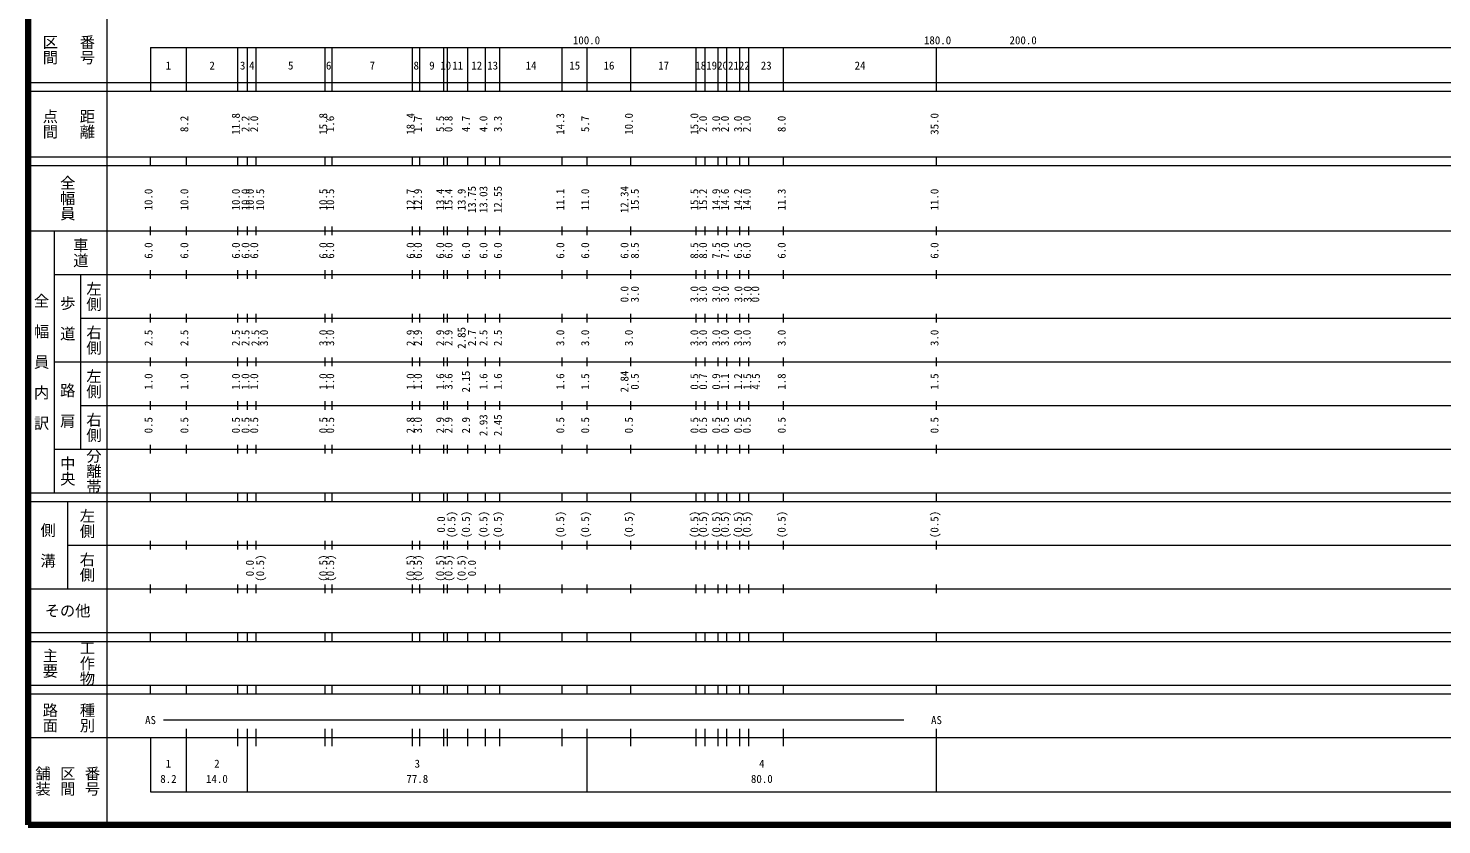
# Model space of a CAD drawing. Units: millimetres on the paper, enlarged 1000 times. Extents: x 40000 to 680000, y 20000 to 380000.
# Drawn here: x 40000 to 363711, y 20000 to 202409 of the extents above; entities that cross this region are included whole.
import ezdxf
from ezdxf.enums import TextEntityAlignment as Align

# ---------------------------------------------------------------- set-up
doc = ezdxf.new("R2010")
doc.units = ezdxf.units.MM
doc.header["$LTSCALE"] = 1000
doc.layers.add('M-TTL', color=2, linetype='Continuous', lineweight=140)
doc.layers.add('M-TTL-BAND', color=7, linetype='Continuous', lineweight=13)
doc.styles.add('@ＭＳ ゴシック', font='')
doc.styles.add('ＭＳ ゴシック', font='')
doc.styles.get('@ＭＳ ゴシック').set_extended_font_data('@MS Gothic')
doc.styles.get('ＭＳ ゴシック').set_extended_font_data('MS Gothic')

msp = doc.modelspace()

# ---------------------------------------------------------------- linework, layer by layer
at = {"layer": 'M-TTL'}
for p, q in [((40000, 380000), (40000, 20000)), ((40000, 20000), (680000, 20000))]:
    msp.add_line(p, q, dxfattribs=at)
at = {"layer": 'M-TTL-BAND'}
for p, q in [((58000, 370000), (58000, 20000)), ((68000, 198000), (68000, 188000)), ((68000, 198000), (579000, 198000)), ((76200, 188000), (76200, 198000)), ((88000, 188000), (88000, 198000)), ((90200, 188000), (90200, 198000)), ((92200, 188000), (92200, 198000)), ((108000, 188000), (108000, 198000)), ((109600, 188000), (109600, 198000)), ((128000, 188000), (128000, 198000)), ((129700, 188000), (129700, 198000)), ((135200, 188000), (135200, 198000)), ((136000, 188000), (136000, 198000)), ((140700, 188000), (140700, 198000)), ((144700, 188000), (144700, 198000)), ((148000, 188000), (148000, 198000)), ((162300, 188000), (162300, 198000)), ((168000, 188000), (168000, 198000)), ((178000, 188000), (178000, 198000)), ((193000, 188000), (193000, 198000)), ((195000, 188000), (195000, 198000)), ((198000, 188000), (198000, 198000)), ((200000, 188000), (200000, 198000)), ((203000, 188000), (203000, 198000)), ((205000, 188000), (205000, 198000)), ((213000, 188000), (213000, 198000)), ((248000, 188000), (248000, 198000)), ((40000, 190000), (579000, 190000)), ((40000, 188000), (579000, 188000)), ((40000, 173000), (579000, 173000)), ((68000, 171000), (68000, 173000)), ((76200, 171000), (76200, 173000)), ((88000, 171000), (88000, 173000)), ((90200, 171000), (90200, 173000)), ((92200, 171000), (92200, 173000)), ((108000, 171000), (108000, 173000)), ((109600, 171000), (109600, 173000)), ((128000, 171000), (128000, 173000)), ((129700, 171000), (129700, 173000)), ((135200, 171000), (135200, 173000)), ((136000, 171000), (136000, 173000)), ((140700, 171000), (140700, 173000)), ((144700, 171000), (144700, 173000)), ((148000, 171000), (148000, 173000)), ((162300, 171000), (162300, 173000)), ((168000, 171000), (168000, 173000)), ((178000, 171000), (178000, 173000)), ((193000, 171000), (193000, 173000)), ((195000, 171000), (195000, 173000)), ((198000, 171000), (198000, 173000)), ((200000, 171000), (200000, 173000)), ((203000, 171000), (203000, 173000)), ((205000, 171000), (205000, 173000)), ((213000, 171000), (213000, 173000)), ((248000, 171000), (248000, 173000)), ((40000, 171000), (579000, 171000)), ((40000, 156000), (579000, 156000)), ((46000, 96000), (46000, 156000)), ((68000, 155000), (68000, 157000)), ((76200, 155000), (76200, 157000)), ((88000, 155000), (88000, 157000)), ((90200, 155000), (90200, 157000)), ((92200, 155000), (92200, 157000)), ((108000, 155000), (108000, 157000)), ((109600, 155000), (109600, 157000)), ((128000, 155000), (128000, 157000)), ((129700, 155000), (129700, 157000)), ((135200, 155000), (135200, 157000)), ((136000, 155000), (136000, 157000)), ((140700, 155000), (140700, 157000)), ((144700, 155000), (144700, 157000)), ((148000, 155000), (148000, 157000)), ((162300, 155000), (162300, 157000)), ((168000, 155000), (168000, 157000)), ((178000, 155000), (178000, 157000)), ((193000, 155000), (193000, 157000)), ((195000, 155000), (195000, 157000)), ((198000, 155000), (198000, 157000)), ((200000, 155000), (200000, 157000)), ((203000, 155000), (203000, 157000)), ((205000, 155000), (205000, 157000)), ((213000, 155000), (213000, 157000)), ((248000, 155000), (248000, 157000)), ((46000, 146000), (579000, 146000)), ((52000, 146000), (52000, 106000)), ((68000, 145000), (68000, 147000)), ((76200, 145000), (76200, 147000)), ((88000, 145000), (88000, 147000)), ((90200, 145000), (90200, 147000)), ((92200, 145000), (92200, 147000)), ((108000, 145000), (108000, 147000)), ((109600, 145000), (109600, 147000)), ((128000, 145000), (128000, 147000)), ((129700, 145000), (129700, 147000)), ((135200, 145000), (135200, 147000)), ((136000, 145000), (136000, 147000)), ((140700, 145000), (140700, 147000)), ((144700, 145000), (144700, 147000)), ((148000, 145000), (148000, 147000)), ((162300, 145000), (162300, 147000)), ((168000, 145000), (168000, 147000)), ((178000, 145000), (178000, 147000)), ((193000, 145000), (193000, 147000)), ((195000, 145000), (195000, 147000)), ((198000, 145000), (198000, 147000)), ((200000, 145000), (200000, 147000)), ((203000, 145000), (203000, 147000)), ((205000, 145000), (205000, 147000)), ((213000, 145000), (213000, 147000)), ((248000, 145000), (248000, 147000)), ((52000, 136000), (579000, 136000)), ((68000, 135000), (68000, 137000)), ((76200, 135000), (76200, 137000)), ((88000, 135000), (88000, 137000)), ((90200, 135000), (90200, 137000)), ((92200, 135000), (92200, 137000)), ((108000, 135000), (108000, 137000)), ((109600, 135000), (109600, 137000)), ((128000, 135000), (128000, 137000)), ((129700, 135000), (129700, 137000)), ((135200, 135000), (135200, 137000)), ((136000, 135000), (136000, 137000)), ((140700, 135000), (140700, 137000)), ((144700, 135000), (144700, 137000)), ((148000, 135000), (148000, 137000)), ((162300, 135000), (162300, 137000)), ((168000, 135000), (168000, 137000)), ((178000, 135000), (178000, 137000)), ((193000, 135000), (193000, 137000)), ((195000, 135000), (195000, 137000)), ((198000, 135000), (198000, 137000)), ((200000, 135000), (200000, 137000)), ((203000, 135000), (203000, 137000)), ((205000, 135000), (205000, 137000)), ((213000, 135000), (213000, 137000)), ((248000, 135000), (248000, 137000)), ((68000, 125000), (68000, 127000)), ((76200, 125000), (76200, 127000)), ((88000, 125000), (88000, 127000)), ((90200, 125000), (90200, 127000)), ((92200, 125000), (92200, 127000)), ((108000, 125000), (108000, 127000)), ((109600, 125000), (109600, 127000)), ((128000, 125000), (128000, 127000)), ((129700, 125000), (129700, 127000)), ((135200, 125000), (135200, 127000)), ((136000, 125000), (136000, 127000)), ((140700, 125000), (140700, 127000)), ((144700, 125000), (144700, 127000)), ((148000, 125000), (148000, 127000)), ((162300, 125000), (162300, 127000)), ((168000, 125000), (168000, 127000)), ((178000, 125000), (178000, 127000)), ((193000, 125000), (193000, 127000)), ((195000, 125000), (195000, 127000)), ((198000, 125000), (198000, 127000)), ((200000, 125000), (200000, 127000)), ((203000, 125000), (203000, 127000)), ((205000, 125000), (205000, 127000)), ((213000, 125000), (213000, 127000)), ((248000, 125000), (248000, 127000)), ((46000, 126000), (579000, 126000)), ((68000, 115000), (68000, 117000)), ((76200, 115000), (76200, 117000)), ((88000, 115000), (88000, 117000)), ((90200, 115000), (90200, 117000)), ((92200, 115000), (92200, 117000)), ((108000, 115000), (108000, 117000)), ((109600, 115000), (109600, 117000)), ((128000, 115000), (128000, 117000)), ((129700, 115000), (129700, 117000)), ((135200, 115000), (135200, 117000)), ((136000, 115000), (136000, 117000)), ((140700, 115000), (140700, 117000)), ((144700, 115000), (144700, 117000)), ((148000, 115000), (148000, 117000)), ((162300, 115000), (162300, 117000)), ((168000, 115000), (168000, 117000)), ((178000, 115000), (178000, 117000)), ((193000, 115000), (193000, 117000)), ((195000, 115000), (195000, 117000)), ((198000, 115000), (198000, 117000)), ((200000, 115000), (200000, 117000)), ((203000, 115000), (203000, 117000)), ((205000, 115000), (205000, 117000)), ((213000, 115000), (213000, 117000)), ((248000, 115000), (248000, 117000)), ((52000, 116000), (579000, 116000)), ((68000, 105000), (68000, 107000)), ((76200, 105000), (76200, 107000)), ((88000, 105000), (88000, 107000)), ((90200, 105000), (90200, 107000)), ((92200, 105000), (92200, 107000)), ((108000, 105000), (108000, 107000)), ((109600, 105000), (109600, 107000)), ((128000, 105000), (128000, 107000)), ((129700, 105000), (129700, 107000)), ((135200, 105000), (135200, 107000)), ((136000, 105000), (136000, 107000)), ((140700, 105000), (140700, 107000)), ((144700, 105000), (144700, 107000)), ((148000, 105000), (148000, 107000)), ((162300, 105000), (162300, 107000)), ((168000, 105000), (168000, 107000)), ((178000, 105000), (178000, 107000)), ((193000, 105000), (193000, 107000)), ((195000, 105000), (195000, 107000)), ((198000, 105000), (198000, 107000)), ((200000, 105000), (200000, 107000)), ((203000, 105000), (203000, 107000)), ((205000, 105000), (205000, 107000)), ((213000, 105000), (213000, 107000)), ((248000, 105000), (248000, 107000)), ((46000, 106000), (579000, 106000)), ((40000, 96000), (579000, 96000)), ((40000, 94000), (579000, 94000)), ((49000, 94000), (49000, 74000)), ((68000, 94000), (68000, 96000)), ((76200, 94000), (76200, 96000)), ((88000, 94000), (88000, 96000)), ((90200, 94000), (90200, 96000)), ((92200, 94000), (92200, 96000)), ((108000, 94000), (108000, 96000)), ((109600, 94000), (109600, 96000)), ((128000, 94000), (128000, 96000)), ((129700, 94000), (129700, 96000)), ((135200, 94000), (135200, 96000)), ((136000, 94000), (136000, 96000)), ((140700, 94000), (140700, 96000)), ((144700, 94000), (144700, 96000)), ((148000, 94000), (148000, 96000)), ((162300, 94000), (162300, 96000)), ((168000, 94000), (168000, 96000)), ((178000, 94000), (178000, 96000)), ((193000, 94000), (193000, 96000)), ((195000, 94000), (195000, 96000)), ((198000, 94000), (198000, 96000)), ((200000, 94000), (200000, 96000)), ((203000, 94000), (203000, 96000)), ((205000, 94000), (205000, 96000)), ((213000, 94000), (213000, 96000)), ((248000, 94000), (248000, 96000)), ((68000, 83000), (68000, 85000)), ((76200, 83000), (76200, 85000)), ((88000, 83000), (88000, 85000)), ((90200, 83000), (90200, 85000)), ((92200, 83000), (92200, 85000)), ((108000, 83000), (108000, 85000)), ((109600, 83000), (109600, 85000)), ((128000, 83000), (128000, 85000)), ((129700, 83000), (129700, 85000)), ((135200, 83000), (135200, 85000)), ((136000, 83000), (136000, 85000)), ((140700, 83000), (140700, 85000)), ((144700, 83000), (144700, 85000)), ((148000, 83000), (148000, 85000)), ((162300, 83000), (162300, 85000)), ((168000, 83000), (168000, 85000)), ((178000, 83000), (178000, 85000)), ((193000, 83000), (193000, 85000)), ((195000, 83000), (195000, 85000)), ((198000, 83000), (198000, 85000)), ((200000, 83000), (200000, 85000)), ((203000, 83000), (203000, 85000)), ((205000, 83000), (205000, 85000)), ((213000, 83000), (213000, 85000)), ((248000, 83000), (248000, 85000)), ((49000, 84000), (579000, 84000)), ((68000, 73000), (68000, 75000)), ((76200, 73000), (76200, 75000)), ((88000, 73000), (88000, 75000)), ((90200, 73000), (90200, 75000)), ((92200, 73000), (92200, 75000)), ((108000, 73000), (108000, 75000)), ((109600, 73000), (109600, 75000)), ((128000, 73000), (128000, 75000)), ((129700, 73000), (129700, 75000)), ((135200, 73000), (135200, 75000)), ((136000, 73000), (136000, 75000)), ((140700, 73000), (140700, 75000)), ((144700, 73000), (144700, 75000)), ((148000, 73000), (148000, 75000)), ((162300, 73000), (162300, 75000)), ((168000, 73000), (168000, 75000)), ((178000, 73000), (178000, 75000)), ((193000, 73000), (193000, 75000)), ((195000, 73000), (195000, 75000)), ((198000, 73000), (198000, 75000)), ((200000, 73000), (200000, 75000)), ((203000, 73000), (203000, 75000)), ((205000, 73000), (205000, 75000)), ((213000, 73000), (213000, 75000)), ((248000, 73000), (248000, 75000)), ((40000, 74000), (579000, 74000)), ((40000, 64000), (579000, 64000)), ((40000, 62000), (579000, 62000)), ((68000, 62000), (68000, 64000)), ((76200, 62000), (76200, 64000)), ((88000, 62000), (88000, 64000)), ((90200, 62000), (90200, 64000)), ((92200, 62000), (92200, 64000)), ((108000, 62000), (108000, 64000)), ((109600, 62000), (109600, 64000)), ((128000, 62000), (128000, 64000)), ((129700, 62000), (129700, 64000)), ((135200, 62000), (135200, 64000)), ((136000, 62000), (136000, 64000)), ((140700, 62000), (140700, 64000)), ((144700, 62000), (144700, 64000)), ((148000, 62000), (148000, 64000)), ((162300, 62000), (162300, 64000)), ((168000, 62000), (168000, 64000)), ((178000, 62000), (178000, 64000)), ((193000, 62000), (193000, 64000)), ((195000, 62000), (195000, 64000)), ((198000, 62000), (198000, 64000)), ((200000, 62000), (200000, 64000)), ((203000, 62000), (203000, 64000)), ((205000, 62000), (205000, 64000)), ((213000, 62000), (213000, 64000)), ((248000, 62000), (248000, 64000)), ((40000, 52000), (579000, 52000)), ((68000, 50000), (68000, 52000)), ((76200, 50000), (76200, 52000)), ((88000, 50000), (88000, 52000)), ((90200, 50000), (90200, 52000)), ((92200, 50000), (92200, 52000)), ((108000, 50000), (108000, 52000)), ((109600, 50000), (109600, 52000)), ((128000, 50000), (128000, 52000)), ((129700, 50000), (129700, 52000)), ((135200, 50000), (135200, 52000)), ((136000, 50000), (136000, 52000)), ((140700, 50000), (140700, 52000)), ((144700, 50000), (144700, 52000)), ((148000, 50000), (148000, 52000)), ((162300, 50000), (162300, 52000)), ((168000, 50000), (168000, 52000)), ((178000, 50000), (178000, 52000)), ((193000, 50000), (193000, 52000)), ((195000, 50000), (195000, 52000)), ((198000, 50000), (198000, 52000)), ((200000, 50000), (200000, 52000)), ((203000, 50000), (203000, 52000)), ((205000, 50000), (205000, 52000)), ((213000, 50000), (213000, 52000)), ((248000, 50000), (248000, 52000)), ((40000, 50000), (579000, 50000)), ((71000, 44000), (240500, 44000)), ((40000, 40000), (579000, 40000)), ((68000, 40000), (68000, 27500)), ((76200, 27500), (76200, 42000)), ((88000, 38000), (88000, 42000)), ((90200, 27500), (90200, 42000)), ((92200, 38000), (92200, 42000)), ((108000, 38000), (108000, 42000)), ((109600, 38000), (109600, 42000)), ((128000, 38000), (128000, 42000)), ((129700, 38000), (129700, 42000)), ((135200, 38000), (135200, 42000)), ((136000, 38000), (136000, 42000)), ((140700, 38000), (140700, 42000)), ((144700, 38000), (144700, 42000)), ((148000, 38000), (148000, 42000)), ((162300, 38000), (162300, 42000)), ((168000, 27500), (168000, 42000)), ((178000, 38000), (178000, 42000)), ((193000, 38000), (193000, 42000)), ((195000, 38000), (195000, 42000)), ((198000, 38000), (198000, 42000)), ((200000, 38000), (200000, 42000)), ((203000, 38000), (203000, 42000)), ((205000, 38000), (205000, 42000)), ((213000, 38000), (213000, 42000)), ((248000, 27500), (248000, 42000)), ((68000, 27500), (579000, 27500))]:
    msp.add_line(p, q, dxfattribs=at)

# ---------------------------------------------------------------- texts
at = {"layer": 'M-TTL-BAND', "style": '@ＭＳ ゴシック'}
for s, p in [('番号', (53500, 197500)), ('区間', (45000, 197500)), ('点間', (45000, 180500)), ('距離', (53500, 180500)), ('全幅員', (49000, 163500)), ('車道', (52000, 151000)), ('左側', (55000, 141000)), ('全\u3000幅\u3000員\u3000内\u3000訳', (43000, 126000)), ('歩\u3000道', (49000, 136000)), ('右側', (55000, 131000)), ('左側', (55000, 121000)), ('路\u3000肩', (49000, 116000)), ('右側', (55000, 111000)), ('中央', (49000, 101000)), ('分離帯', (55000, 101000)), ('左側', (53500, 89000)), ('側\u3000溝', (44500, 84000)), ('右側', (53500, 79000)), ('工作物', (53500, 57000)), ('主要', (45000, 57000)), ('路面', (45000, 44500)), ('種別', (53500, 44500)), ('舗装', (43333, 30000)), ('区間', (49000, 30000)), ('番号', (54667, 30000))]:
    msp.add_text(s, height=2566, rotation=270, dxfattribs=at).set_placement(p, align=Align.MIDDLE_CENTER)
at = {"layer": 'M-TTL-BAND', "style": 'ＭＳ ゴシック'}
for s, p in [('100.0', (167844, 198195)), ('180.0', (248246, 198195)), ('200.0', (267844, 198195)), ('1', (72100, 192405)), ('2', (82100, 192405)), ('3', (89100, 192405)), ('4', (91200, 192405)), ('5', (100100, 192405)), ('6', (108800, 192405)), ('7', (118800, 192405)), ('8', (128850, 192405)), ('9', (132450, 192405)), ('10', (135600, 192405)), ('11', (138350, 192405)), ('12', (142700, 192405)), ('13', (146350, 192405)), ('14', (155150, 192405)), ('15', (165150, 192405)), ('16', (173000, 192405)), ('17', (185500, 192405)), ('18', (194000, 192405)), ('19', (196500, 192405)), ('20', (199000, 192405)), ('21', (201500, 192405)), ('22', (204000, 192405)), ('23', (209000, 192405)), ('24', (230500, 192405)), ('AS', (68000, 42500)), ('AS', (248000, 42500)), ('1', (72100, 32523)), ('2', (83200, 32523)), ('3', (129100, 32523)), ('4', (208000, 32523)), ('8.2', (72100, 29033)), ('14.0', (83200, 29033)), ('77.8', (129100, 29033)), ('80.0', (208000, 29033))]:
    msp.add_text(s, height=1833, dxfattribs=at).set_placement(p, align=Align.BOTTOM_CENTER)
for s, p in [('8.2', (77200, 180500)), ('11.8', (89000, 180500)), ('2.2', (91200, 180500)), ('2.0', (93200, 180500)), ('15.8', (109000, 180500)), ('1.6', (110600, 180500)), ('18.4', (129000, 180500)), ('1.7', (130700, 180500)), ('5.5', (135798, 180500)), ('0.8', (137703, 180500)), ('4.7', (141700, 180500)), ('4.0', (145700, 180500)), ('3.3', (149000, 180500)), ('14.3', (163300, 180500)), ('5.7', (169000, 180500)), ('10.0', (179000, 180500)), ('15.0', (194000, 180500)), ('2.0', (196000, 180500)), ('3.0', (199000, 180500)), ('2.0', (201000, 180500)), ('3.0', (204000, 180500)), ('2.0', (206000, 180500)), ('8.0', (214000, 180500)), ('35.0', (249000, 180500)), ('10.0', (69000, 163174)), ('10.0', (77200, 163174)), ('10.0', (89000, 163174)), ('10.0', (91200, 163174)), ('10.0', (92200, 163174)), ('10.5', (94570, 163174)), ('10.5', (109000, 163174)), ('10.5', (110600, 163174)), ('12.7', (129000, 163174)), ('12.9', (130700, 163174)), ('13.4', (135798, 163174)), ('15.4', (137703, 163174)), ('13.9', (140700, 163174)), ('13.75', (143070, 163174)), ('13.03', (145700, 163174)), ('12.55', (149000, 163174)), ('11.1', (163300, 163174)), ('11.0', (169000, 163174)), ('12.34', (178000, 163174)), ('15.5', (180370, 163174)), ('15.5', (194000, 163174)), ('15.2', (196000, 163174)), ('14.9', (199000, 163174)), ('14.6', (201000, 163174)), ('14.2', (204000, 163174)), ('14.0', (206000, 163174)), ('11.3', (214000, 163174)), ('11.0', (249000, 163174)), ('6.0', (69000, 151500)), ('6.0', (77200, 151500)), ('6.0', (89000, 151500)), ('6.0', (91200, 151500)), ('6.0', (93200, 151500)), ('6.0', (109000, 151500)), ('6.0', (110600, 151500)), ('6.0', (129000, 151500)), ('6.0', (130700, 151500)), ('6.0', (135798, 151500)), ('6.0', (137703, 151500)), ('6.0', (141700, 151500)), ('6.0', (145700, 151500)), ('6.0', (149000, 151500)), ('6.0', (163300, 151500)), ('6.0', (169000, 151500)), ('6.0', (178000, 151500)), ('8.5', (180370, 151500)), ('8.5', (194000, 151500)), ('8.0', (196000, 151500)), ('7.5', (199000, 151500)), ('7.0', (201000, 151500)), ('6.5', (204000, 151500)), ('6.0', (206000, 151500)), ('6.0', (214000, 151500)), ('6.0', (249000, 151500)), ('0.0', (178000, 141500)), ('3.0', (180370, 141500)), ('3.0', (194000, 141500)), ('3.0', (196000, 141500)), ('3.0', (199000, 141500)), ('3.0', (201000, 141500)), ('3.0', (204092, 141500)), ('3.0', (206200, 141500)), ('0.0', (207950, 141500)), ('2.5', (69000, 131500)), ('2.5', (77200, 131500)), ('2.5', (89000, 131500)), ('2.5', (91200, 131500)), ('2.5', (93467, 131500)), ('3.0', (95443, 131500)), ('3.0', (109000, 131500)), ('3.0', (110600, 131500)), ('2.9', (129000, 131500)), ('2.9', (130700, 131500)), ('2.9', (135798, 131500)), ('2.9', (137703, 131500)), ('2.85', (140700, 131500)), ('2.7', (143070, 131500)), ('2.5', (145700, 131500)), ('2.5', (149000, 131500)), ('3.0', (163300, 131500)), ('3.0', (169000, 131500)), ('3.0', (179000, 131500)), ('3.0', (194000, 131500)), ('3.0', (196000, 131500)), ('3.0', (199000, 131500)), ('3.0', (201000, 131500)), ('3.0', (204000, 131500)), ('3.0', (206000, 131500)), ('3.0', (214000, 131500)), ('3.0', (249000, 131500)), ('1.0', (69000, 121500)), ('1.0', (77200, 121500)), ('1.0', (89000, 121500)), ('1.0', (91200, 121500)), ('1.0', (93200, 121500)), ('1.0', (109000, 121500)), ('1.0', (110600, 121500)), ('1.0', (129000, 121500)), ('1.0', (130700, 121500)), ('1.6', (135798, 121500)), ('3.6', (137703, 121500)), ('2.15', (141700, 121500)), ('1.6', (145700, 121500)), ('1.6', (149000, 121500)), ('1.6', (163300, 121500)), ('1.5', (169000, 121500)), ('2.84', (178000, 121500)), ('0.5', (180370, 121500)), ('0.5', (194000, 121500)), ('0.7', (196000, 121500)), ('0.9', (199000, 121500)), ('1.1', (201000, 121500)), ('1.2', (204000, 121500)), ('1.5', (206121, 121500)), ('4.5', (208097, 121500)), ('1.8', (214000, 121500)), ('1.5', (249000, 121500)), ('2.93', (145700, 111500)), ('2.45', (149000, 111500)), ('0.5', (69000, 111500)), ('0.5', (77200, 111500)), ('0.5', (89000, 111500)), ('0.5', (91200, 111500)), ('0.5', (93200, 111500)), ('0.5', (109000, 111500)), ('0.5', (110600, 111500)), ('2.8', (129000, 111500)), ('3.0', (130700, 111500)), ('2.9', (135798, 111500)), ('2.9', (137703, 111500)), ('2.9', (141700, 111500)), ('0.5', (163300, 111500)), ('0.5', (169000, 111500)), ('0.5', (179000, 111500)), ('0.5', (194000, 111500)), ('0.5', (196000, 111500)), ('0.5', (199000, 111500)), ('0.5', (201000, 111500)), ('0.5', (204000, 111500)), ('0.5', (206000, 111500)), ('0.5', (214000, 111500)), ('0.5', (249000, 111500)), ('(0.5)', (138370, 88764)), ('(0.5)', (141700, 88764)), ('(0.5)', (145700, 88764)), ('(0.5)', (149000, 88764)), ('(0.5)', (163300, 88764)), ('(0.5)', (169000, 88764)), ('(0.5)', (179000, 88764)), ('(0.5)', (194000, 88764)), ('(0.5)', (196000, 88764)), ('(0.5)', (199000, 88764)), ('(0.5)', (201000, 88764)), ('(0.5)', (204000, 88764)), ('(0.5)', (206000, 88764)), ('(0.5)', (214000, 88764)), ('(0.5)', (249000, 88764)), ('0.0', (136000, 88764)), ('(0.5)', (94570, 78764)), ('(0.5)', (109000, 78764)), ('(0.5)', (110600, 78764)), ('(0.5)', (129000, 78764)), ('(0.5)', (130700, 78764)), ('(0.5)', (135798, 78764)), ('(0.5)', (137703, 78764)), ('(0.5)', (140700, 78764)), ('0.0', (92200, 78764)), ('0.0', (143070, 78764))]:
    msp.add_text(s, height=1833, rotation=90, dxfattribs=at).set_placement(p, align=Align.BOTTOM_CENTER)
msp.add_text('その他', height=2566, dxfattribs=at).set_placement((49000, 69000), align=Align.MIDDLE_CENTER)

doc.saveas('drawing.dxf')
